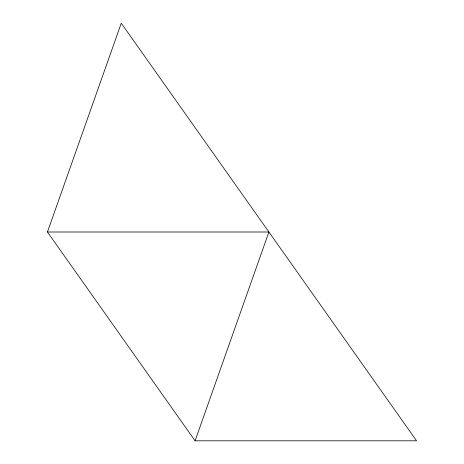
<?xml version="1.0" encoding="UTF-8"?>
<svg xmlns="http://www.w3.org/2000/svg" width="464" height="464" viewBox="0 0 464 464"><rect width="100%" height="100%" fill="white"/><g stroke="black" fill="none" stroke-linecap="round" stroke-linejoin="round"><path stroke-width="0.7" d="M47.444 232L121.266 23.2L416.556 440.8L195.089 440.8L47.444 232L268.911 232L195.089 440.8"/></g></svg>
